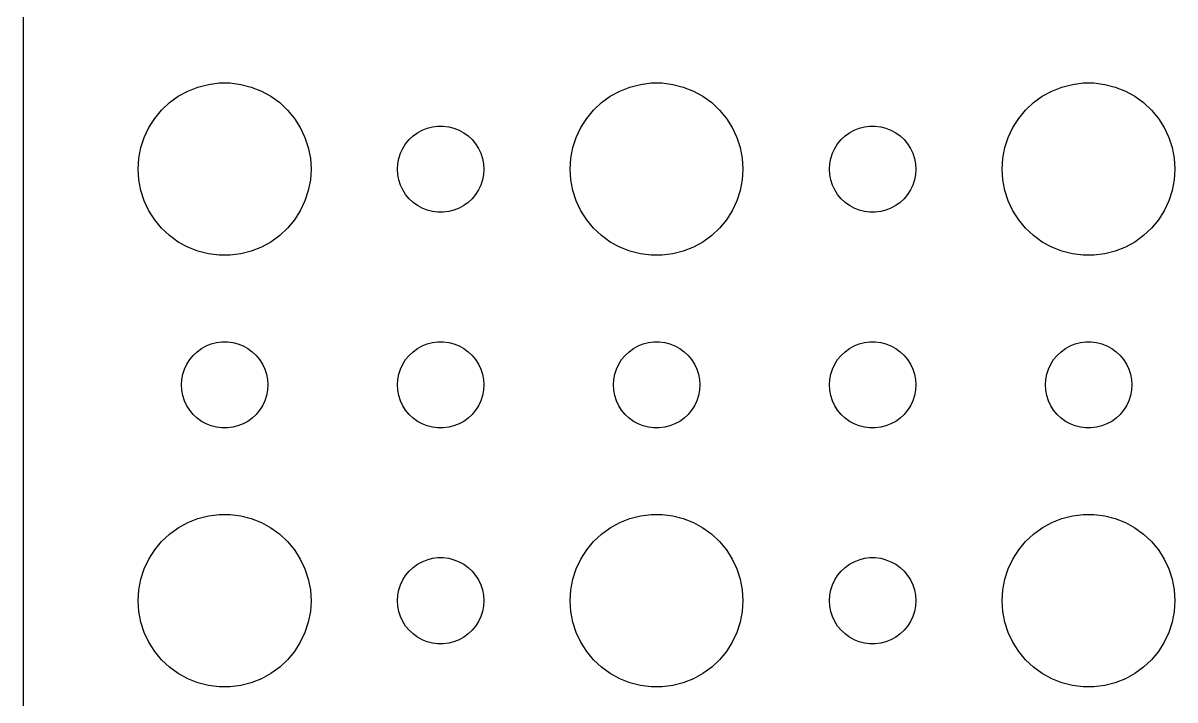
# Model space of a CAD drawing. Header units: metres. Extents: x -90 to 90, y -89 to 89.
# Drawn here: x -89.5 to -49.5, y 19.05 to 42.58 of the extents above; entities that cross this region are included whole.
import ezdxf

# ---------------------------------------------------------------- set-up
doc = ezdxf.new("R2010")
doc.units = ezdxf.units.M

msp = doc.modelspace()

# ---------------------------------------------------------------- linework, layer by layer
for p, q in [((-89.5, 84.5), (-89.5, -84.5)), ((-83.427, 40.3532), (-83.0621, 40.4469)), ((-83.0621, 40.4469), (-82.6884, 40.4941)), ((-82.6884, 40.4941), (-82.3116, 40.4941)), ((-82.3116, 40.4941), (-81.9379, 40.4469)), ((-81.9379, 40.4469), (-81.573, 40.3532)), ((-68.427, 40.3532), (-68.0621, 40.4469)), ((-68.0621, 40.4469), (-67.6884, 40.4941)), ((-67.6884, 40.4941), (-67.3116, 40.4941)), ((-67.3116, 40.4941), (-66.9379, 40.4469)), ((-66.9379, 40.4469), (-66.573, 40.3532)), ((-53.427, 40.3532), (-53.0621, 40.4469)), ((-53.0621, 40.4469), (-52.6884, 40.4941)), ((-52.6884, 40.4941), (-52.3116, 40.4941)), ((-52.3116, 40.4941), (-51.9379, 40.4469)), ((-51.9379, 40.4469), (-51.5729, 40.3532)), ((-84.4123, 39.8115), (-84.1075, 40.033)), ((-84.1075, 40.033), (-83.7773, 40.2145)), ((-83.7773, 40.2145), (-83.427, 40.3532)), ((-81.573, 40.3532), (-81.2227, 40.2145)), ((-81.2227, 40.2145), (-80.8925, 40.033)), ((-80.8925, 40.033), (-80.5877, 39.8115)), ((-69.4123, 39.8115), (-69.1075, 40.033)), ((-69.1075, 40.033), (-68.7773, 40.2145)), ((-68.7773, 40.2145), (-68.427, 40.3532)), ((-66.573, 40.3532), (-66.2227, 40.2145)), ((-66.2227, 40.2145), (-65.8925, 40.033)), ((-65.8925, 40.033), (-65.5877, 39.8115)), ((-54.4123, 39.8115), (-54.1075, 40.033)), ((-54.1075, 40.033), (-53.7773, 40.2145)), ((-53.7773, 40.2145), (-53.427, 40.3532)), ((-51.5729, 40.3532), (-51.2227, 40.2145)), ((-51.2227, 40.2145), (-50.8925, 40.033)), ((-50.8925, 40.033), (-50.5877, 39.8115)), ((-84.6869, 39.5536), (-84.4123, 39.8115)), ((-80.5877, 39.8115), (-80.3131, 39.5536)), ((-69.6869, 39.5536), (-69.4123, 39.8115)), ((-65.5877, 39.8115), (-65.3131, 39.5536)), ((-54.6869, 39.5536), (-54.4123, 39.8115)), ((-50.5877, 39.8115), (-50.3131, 39.5536)), ((-85.1289, 38.9453), (-84.927, 39.2634)), ((-84.927, 39.2634), (-84.6869, 39.5536)), ((-80.3131, 39.5536), (-80.073, 39.2634)), ((-80.073, 39.2634), (-79.8711, 38.9453)), ((-70.1289, 38.9453), (-69.927, 39.2634)), ((-69.927, 39.2634), (-69.6869, 39.5536)), ((-65.3131, 39.5536), (-65.073, 39.2634)), ((-65.073, 39.2634), (-64.8711, 38.9453)), ((-55.1289, 38.9453), (-54.927, 39.2634)), ((-54.927, 39.2634), (-54.6869, 39.5536)), ((-50.3131, 39.5536), (-50.0729, 39.2634)), ((-50.0729, 39.2634), (-49.8711, 38.9453)), ((-85.2893, 38.6044), (-85.1289, 38.9453)), ((-79.8711, 38.9453), (-79.7107, 38.6044)), ((-75.8037, 38.7665), (-75.6387, 38.8572)), ((-75.6387, 38.8572), (-75.4635, 38.9266)), ((-75.4635, 38.9266), (-75.2811, 38.9734)), ((-75.2811, 38.9734), (-75.0942, 38.997)), ((-75.0942, 38.997), (-74.9058, 38.997)), ((-74.9058, 38.997), (-74.7189, 38.9734)), ((-74.7189, 38.9734), (-74.5365, 38.9266)), ((-74.5365, 38.9266), (-74.3613, 38.8572)), ((-74.3613, 38.8572), (-74.1963, 38.7665)), ((-70.2893, 38.6044), (-70.1289, 38.9453)), ((-64.8711, 38.9453), (-64.7107, 38.6044)), ((-60.8037, 38.7665), (-60.6387, 38.8572)), ((-60.6387, 38.8572), (-60.4635, 38.9266)), ((-60.4635, 38.9266), (-60.2811, 38.9734)), ((-60.2811, 38.9734), (-60.0942, 38.997)), ((-60.0942, 38.997), (-59.9058, 38.997)), ((-59.9058, 38.997), (-59.7189, 38.9734)), ((-59.7189, 38.9734), (-59.5365, 38.9266)), ((-59.5365, 38.9266), (-59.3613, 38.8572)), ((-59.3613, 38.8572), (-59.1963, 38.7665)), ((-55.2893, 38.6044), (-55.1289, 38.9453)), ((-49.8711, 38.9453), (-49.7107, 38.6044)), ((-85.4057, 38.2461), (-85.2893, 38.6044)), ((-79.7107, 38.6044), (-79.5943, 38.2461)), ((-76.2135, 38.3817), (-76.0934, 38.5268)), ((-76.0934, 38.5268), (-75.9561, 38.6558)), ((-75.9561, 38.6558), (-75.8037, 38.7665)), ((-74.1963, 38.7665), (-74.0439, 38.6558)), ((-74.0439, 38.6558), (-73.9065, 38.5268)), ((-73.9065, 38.5268), (-73.7865, 38.3817)), ((-70.4057, 38.2461), (-70.2893, 38.6044)), ((-64.7107, 38.6044), (-64.5943, 38.2461)), ((-61.2135, 38.3817), (-61.0934, 38.5268)), ((-61.0934, 38.5268), (-60.9561, 38.6558)), ((-60.9561, 38.6558), (-60.8037, 38.7665)), ((-59.1963, 38.7665), (-59.0439, 38.6558)), ((-59.0439, 38.6558), (-58.9065, 38.5268)), ((-58.9065, 38.5268), (-58.7865, 38.3817)), ((-55.4057, 38.2461), (-55.2893, 38.6044)), ((-49.7107, 38.6044), (-49.5942, 38.2461)), ((-85.4763, 37.876), (-85.4057, 38.2461)), ((-79.5943, 38.2461), (-79.5237, 37.876)), ((-76.4529, 37.873), (-76.3947, 38.0522)), ((-76.3947, 38.0522), (-76.3145, 38.2226)), ((-76.3145, 38.2226), (-76.2135, 38.3817)), ((-73.7865, 38.3817), (-73.6855, 38.2226)), ((-73.6855, 38.2226), (-73.6053, 38.0522)), ((-73.6053, 38.0522), (-73.5471, 37.873)), ((-70.4763, 37.876), (-70.4057, 38.2461)), ((-64.5943, 38.2461), (-64.5237, 37.876)), ((-61.4529, 37.873), (-61.3947, 38.0522)), ((-61.3947, 38.0522), (-61.3145, 38.2226)), ((-61.3145, 38.2226), (-61.2135, 38.3817)), ((-58.7865, 38.3817), (-58.6855, 38.2226)), ((-58.6855, 38.2226), (-58.6053, 38.0522)), ((-58.6053, 38.0522), (-58.5471, 37.873)), ((-55.4763, 37.876), (-55.4057, 38.2461)), ((-49.5942, 38.2461), (-49.5237, 37.876)), ((-85.5, 37.5), (-85.4763, 37.876)), ((-79.5237, 37.876), (-79.5, 37.5)), ((-76.5, 37.5), (-76.4882, 37.688)), ((-76.4882, 37.688), (-76.4529, 37.873)), ((-73.5471, 37.873), (-73.5118, 37.688)), ((-73.5118, 37.688), (-73.5, 37.5)), ((-70.5, 37.5), (-70.4763, 37.876)), ((-64.5237, 37.876), (-64.5, 37.5)), ((-61.5, 37.5), (-61.4882, 37.688)), ((-61.4882, 37.688), (-61.4529, 37.873)), ((-58.5471, 37.873), (-58.5118, 37.688)), ((-58.5118, 37.688), (-58.5, 37.5)), ((-55.5, 37.5), (-55.4763, 37.876)), ((-49.5237, 37.876), (-49.5, 37.5)), ((-85.4763, 37.124), (-85.5, 37.5)), ((-79.5, 37.5), (-79.5237, 37.124)), ((-76.4882, 37.312), (-76.5, 37.5)), ((-76.4529, 37.127), (-76.4882, 37.312)), ((-73.5118, 37.312), (-73.5471, 37.127)), ((-73.5, 37.5), (-73.5118, 37.312)), ((-70.4763, 37.124), (-70.5, 37.5)), ((-64.5, 37.5), (-64.5237, 37.124)), ((-61.4882, 37.312), (-61.5, 37.5)), ((-61.4529, 37.127), (-61.4882, 37.312)), ((-58.5118, 37.312), (-58.5471, 37.127)), ((-58.5, 37.5), (-58.5118, 37.312)), ((-55.4763, 37.124), (-55.5, 37.5)), ((-49.5, 37.5), (-49.5237, 37.124)), ((-85.4057, 36.7539), (-85.4763, 37.124)), ((-79.5237, 37.124), (-79.5943, 36.7539)), ((-76.3947, 36.9478), (-76.4529, 37.127)), ((-76.3145, 36.7774), (-76.3947, 36.9478)), ((-73.6053, 36.9478), (-73.6855, 36.7774)), ((-73.5471, 37.127), (-73.6053, 36.9478)), ((-70.4057, 36.7539), (-70.4763, 37.124)), ((-64.5237, 37.124), (-64.5943, 36.7539)), ((-61.3947, 36.9478), (-61.4529, 37.127)), ((-61.3145, 36.7774), (-61.3947, 36.9478)), ((-58.6053, 36.9478), (-58.6855, 36.7774)), ((-58.5471, 37.127), (-58.6053, 36.9478)), ((-55.4057, 36.7539), (-55.4763, 37.124)), ((-49.5237, 37.124), (-49.5942, 36.7539)), ((-85.2893, 36.3956), (-85.4057, 36.7539)), ((-79.5943, 36.7539), (-79.7107, 36.3956)), ((-76.2135, 36.6183), (-76.3145, 36.7774)), ((-76.0934, 36.4732), (-76.2135, 36.6183)), ((-75.9561, 36.3442), (-76.0934, 36.4732)), ((-73.9065, 36.4732), (-74.0439, 36.3442)), ((-73.7865, 36.6183), (-73.9065, 36.4732)), ((-73.6855, 36.7774), (-73.7865, 36.6183)), ((-70.2893, 36.3956), (-70.4057, 36.7539)), ((-64.5943, 36.7539), (-64.7107, 36.3956)), ((-61.2135, 36.6183), (-61.3145, 36.7774)), ((-61.0934, 36.4732), (-61.2135, 36.6183)), ((-60.9561, 36.3442), (-61.0934, 36.4732)), ((-58.9065, 36.4732), (-59.0439, 36.3442)), ((-58.7865, 36.6183), (-58.9065, 36.4732)), ((-58.6855, 36.7774), (-58.7865, 36.6183)), ((-55.2893, 36.3956), (-55.4057, 36.7539)), ((-49.5942, 36.7539), (-49.7107, 36.3956)), ((-85.1289, 36.0547), (-85.2893, 36.3956)), ((-84.927, 35.7366), (-85.1289, 36.0547)), ((-79.8711, 36.0547), (-80.073, 35.7366)), ((-79.7107, 36.3956), (-79.8711, 36.0547)), ((-75.8037, 36.2335), (-75.9561, 36.3442)), ((-75.6387, 36.1428), (-75.8037, 36.2335)), ((-75.4635, 36.0734), (-75.6387, 36.1428)), ((-75.2811, 36.0266), (-75.4635, 36.0734)), ((-75.0942, 36.003), (-75.2811, 36.0266)), ((-74.9058, 36.003), (-75.0942, 36.003)), ((-74.7189, 36.0266), (-74.9058, 36.003)), ((-74.5365, 36.0734), (-74.7189, 36.0266)), ((-74.3613, 36.1428), (-74.5365, 36.0734)), ((-74.1963, 36.2335), (-74.3613, 36.1428)), ((-74.0439, 36.3442), (-74.1963, 36.2335)), ((-70.1289, 36.0547), (-70.2893, 36.3956)), ((-69.927, 35.7366), (-70.1289, 36.0547)), ((-64.8711, 36.0547), (-65.073, 35.7366)), ((-64.7107, 36.3956), (-64.8711, 36.0547)), ((-60.8037, 36.2335), (-60.9561, 36.3442)), ((-60.6387, 36.1428), (-60.8037, 36.2335)), ((-60.4635, 36.0734), (-60.6387, 36.1428)), ((-60.2811, 36.0266), (-60.4635, 36.0734)), ((-60.0942, 36.003), (-60.2811, 36.0266)), ((-59.9058, 36.003), (-60.0942, 36.003)), ((-59.7189, 36.0266), (-59.9058, 36.003)), ((-59.5365, 36.0734), (-59.7189, 36.0266)), ((-59.3613, 36.1428), (-59.5365, 36.0734)), ((-59.1963, 36.2335), (-59.3613, 36.1428)), ((-59.0439, 36.3442), (-59.1963, 36.2335)), ((-55.1289, 36.0547), (-55.2893, 36.3956)), ((-54.927, 35.7366), (-55.1289, 36.0547)), ((-49.8711, 36.0547), (-50.0729, 35.7366)), ((-49.7107, 36.3956), (-49.8711, 36.0547)), ((-84.6869, 35.4464), (-84.927, 35.7366)), ((-80.073, 35.7366), (-80.3131, 35.4464)), ((-69.6869, 35.4464), (-69.927, 35.7366)), ((-65.073, 35.7366), (-65.3131, 35.4464)), ((-54.6869, 35.4464), (-54.927, 35.7366)), ((-50.0729, 35.7366), (-50.3131, 35.4464)), ((-84.4123, 35.1885), (-84.6869, 35.4464)), ((-80.3131, 35.4464), (-80.5877, 35.1885)), ((-69.4123, 35.1885), (-69.6869, 35.4464)), ((-65.3131, 35.4464), (-65.5877, 35.1885)), ((-54.4123, 35.1885), (-54.6869, 35.4464)), ((-50.3131, 35.4464), (-50.5877, 35.1885)), ((-84.1075, 34.967), (-84.4123, 35.1885)), ((-83.7773, 34.7855), (-84.1075, 34.967)), ((-80.8925, 34.967), (-81.2227, 34.7855)), ((-80.5877, 35.1885), (-80.8925, 34.967)), ((-69.1075, 34.967), (-69.4123, 35.1885)), ((-68.7773, 34.7855), (-69.1075, 34.967)), ((-65.8925, 34.967), (-66.2227, 34.7855)), ((-65.5877, 35.1885), (-65.8925, 34.967)), ((-54.1075, 34.967), (-54.4123, 35.1885)), ((-53.7773, 34.7855), (-54.1075, 34.967)), ((-50.8925, 34.967), (-51.2227, 34.7855)), ((-50.5877, 35.1885), (-50.8925, 34.967)), ((-83.427, 34.6468), (-83.7773, 34.7855)), ((-83.0621, 34.5531), (-83.427, 34.6468)), ((-82.6884, 34.5059), (-83.0621, 34.5531)), ((-82.3116, 34.5059), (-82.6884, 34.5059)), ((-81.9379, 34.5531), (-82.3116, 34.5059)), ((-81.573, 34.6468), (-81.9379, 34.5531)), ((-81.2227, 34.7855), (-81.573, 34.6468)), ((-68.427, 34.6468), (-68.7773, 34.7855)), ((-68.0621, 34.5531), (-68.427, 34.6468)), ((-67.6884, 34.5059), (-68.0621, 34.5531)), ((-67.3116, 34.5059), (-67.6884, 34.5059)), ((-66.9379, 34.5531), (-67.3116, 34.5059)), ((-66.573, 34.6468), (-66.9379, 34.5531)), ((-66.2227, 34.7855), (-66.573, 34.6468)), ((-53.427, 34.6468), (-53.7773, 34.7855)), ((-53.0621, 34.5531), (-53.427, 34.6468)), ((-52.6884, 34.5059), (-53.0621, 34.5531)), ((-52.3116, 34.5059), (-52.6884, 34.5059)), ((-51.9379, 34.5531), (-52.3116, 34.5059)), ((-51.5729, 34.6468), (-51.9379, 34.5531)), ((-51.2227, 34.7855), (-51.5729, 34.6468)), ((-83.4561, 31.1558), (-83.3037, 31.2665)), ((-83.3037, 31.2665), (-83.1387, 31.3572)), ((-83.1387, 31.3572), (-82.9635, 31.4266)), ((-82.9635, 31.4266), (-82.7811, 31.4734)), ((-82.7811, 31.4734), (-82.5942, 31.497)), ((-82.5942, 31.497), (-82.4058, 31.497)), ((-82.4058, 31.497), (-82.2189, 31.4734)), ((-82.2189, 31.4734), (-82.0365, 31.4266)), ((-82.0365, 31.4266), (-81.8613, 31.3572)), ((-81.8613, 31.3572), (-81.6963, 31.2665)), ((-81.6963, 31.2665), (-81.5439, 31.1558)), ((-75.9561, 31.1558), (-75.8037, 31.2665)), ((-75.8037, 31.2665), (-75.6387, 31.3572)), ((-75.6387, 31.3572), (-75.4635, 31.4266)), ((-75.4635, 31.4266), (-75.2811, 31.4734)), ((-75.2811, 31.4734), (-75.0942, 31.497)), ((-75.0942, 31.497), (-74.9058, 31.497)), ((-74.9058, 31.497), (-74.7189, 31.4734)), ((-74.7189, 31.4734), (-74.5365, 31.4266)), ((-74.5365, 31.4266), (-74.3613, 31.3572)), ((-74.3613, 31.3572), (-74.1963, 31.2665)), ((-74.1963, 31.2665), (-74.0439, 31.1558)), ((-68.4561, 31.1558), (-68.3037, 31.2665)), ((-68.3037, 31.2665), (-68.1387, 31.3572)), ((-68.1387, 31.3572), (-67.9635, 31.4266)), ((-67.9635, 31.4266), (-67.7811, 31.4734)), ((-67.7811, 31.4734), (-67.5942, 31.497)), ((-67.5942, 31.497), (-67.4058, 31.497)), ((-67.4058, 31.497), (-67.2189, 31.4734)), ((-67.2189, 31.4734), (-67.0365, 31.4266)), ((-67.0365, 31.4266), (-66.8613, 31.3572)), ((-66.8613, 31.3572), (-66.6963, 31.2665)), ((-66.6963, 31.2665), (-66.5439, 31.1558)), ((-60.9561, 31.1558), (-60.8037, 31.2665)), ((-60.8037, 31.2665), (-60.6387, 31.3572)), ((-60.6387, 31.3572), (-60.4635, 31.4266)), ((-60.4635, 31.4266), (-60.2811, 31.4734)), ((-60.2811, 31.4734), (-60.0942, 31.497)), ((-60.0942, 31.497), (-59.9058, 31.497)), ((-59.9058, 31.497), (-59.7189, 31.4734)), ((-59.7189, 31.4734), (-59.5365, 31.4266)), ((-59.5365, 31.4266), (-59.3613, 31.3572)), ((-59.3613, 31.3572), (-59.1963, 31.2665)), ((-59.1963, 31.2665), (-59.0439, 31.1558)), ((-53.4561, 31.1558), (-53.3037, 31.2665)), ((-53.3037, 31.2665), (-53.1387, 31.3572)), ((-53.1387, 31.3572), (-52.9635, 31.4266)), ((-52.9635, 31.4266), (-52.7811, 31.4734)), ((-52.7811, 31.4734), (-52.5942, 31.497)), ((-52.5942, 31.497), (-52.4058, 31.497)), ((-52.4058, 31.497), (-52.2189, 31.4734)), ((-52.2189, 31.4734), (-52.0365, 31.4266)), ((-52.0365, 31.4266), (-51.8613, 31.3572)), ((-51.8613, 31.3572), (-51.6963, 31.2665)), ((-51.6963, 31.2665), (-51.5439, 31.1558)), ((-83.8145, 30.7226), (-83.7135, 30.8817)), ((-83.7135, 30.8817), (-83.5934, 31.0268)), ((-83.5934, 31.0268), (-83.4561, 31.1558)), ((-81.5439, 31.1558), (-81.4065, 31.0268)), ((-81.4065, 31.0268), (-81.2865, 30.8817)), ((-81.2865, 30.8817), (-81.1855, 30.7226)), ((-76.3145, 30.7226), (-76.2135, 30.8817)), ((-76.2135, 30.8817), (-76.0934, 31.0268)), ((-76.0934, 31.0268), (-75.9561, 31.1558)), ((-74.0439, 31.1558), (-73.9065, 31.0268)), ((-73.9065, 31.0268), (-73.7865, 30.8817)), ((-73.7865, 30.8817), (-73.6855, 30.7226)), ((-68.8145, 30.7226), (-68.7135, 30.8817)), ((-68.7135, 30.8817), (-68.5934, 31.0268)), ((-68.5934, 31.0268), (-68.4561, 31.1558)), ((-66.5439, 31.1558), (-66.4065, 31.0268)), ((-66.4065, 31.0268), (-66.2865, 30.8817)), ((-66.2865, 30.8817), (-66.1855, 30.7226)), ((-61.3145, 30.7226), (-61.2135, 30.8817)), ((-61.2135, 30.8817), (-61.0934, 31.0268)), ((-61.0934, 31.0268), (-60.9561, 31.1558)), ((-59.0439, 31.1558), (-58.9065, 31.0268)), ((-58.9065, 31.0268), (-58.7865, 30.8817)), ((-58.7865, 30.8817), (-58.6855, 30.7226)), ((-53.8145, 30.7226), (-53.7135, 30.8817)), ((-53.7135, 30.8817), (-53.5934, 31.0268)), ((-53.5934, 31.0268), (-53.4561, 31.1558)), ((-51.5439, 31.1558), (-51.4065, 31.0268)), ((-51.4065, 31.0268), (-51.2865, 30.8817)), ((-51.2865, 30.8817), (-51.1855, 30.7226)), ((-83.9529, 30.373), (-83.8947, 30.5522)), ((-83.8947, 30.5522), (-83.8145, 30.7226)), ((-81.1855, 30.7226), (-81.1053, 30.5522)), ((-81.1053, 30.5522), (-81.0471, 30.373)), ((-76.4529, 30.373), (-76.3947, 30.5522)), ((-76.3947, 30.5522), (-76.3145, 30.7226)), ((-73.6855, 30.7226), (-73.6053, 30.5522)), ((-73.6053, 30.5522), (-73.5471, 30.373)), ((-68.9529, 30.373), (-68.8947, 30.5522)), ((-68.8947, 30.5522), (-68.8145, 30.7226)), ((-66.1855, 30.7226), (-66.1053, 30.5522)), ((-66.1053, 30.5522), (-66.0471, 30.373)), ((-61.4529, 30.373), (-61.3947, 30.5522)), ((-61.3947, 30.5522), (-61.3145, 30.7226)), ((-58.6855, 30.7226), (-58.6053, 30.5522)), ((-58.6053, 30.5522), (-58.5471, 30.373)), ((-53.9529, 30.373), (-53.8947, 30.5522)), ((-53.8947, 30.5522), (-53.8145, 30.7226)), ((-51.1855, 30.7226), (-51.1053, 30.5522)), ((-51.1053, 30.5522), (-51.0471, 30.373)), ((-84, 30), (-83.9882, 30.188)), ((-83.9882, 29.812), (-84, 30)), ((-83.9882, 30.188), (-83.9529, 30.373)), ((-81.0471, 30.373), (-81.0118, 30.188)), ((-81.0118, 30.188), (-81, 30)), ((-81, 30), (-81.0118, 29.812)), ((-76.5, 30), (-76.4882, 30.188)), ((-76.4882, 29.812), (-76.5, 30)), ((-76.4882, 30.188), (-76.4529, 30.373)), ((-73.5471, 30.373), (-73.5118, 30.188)), ((-73.5118, 30.188), (-73.5, 30)), ((-73.5, 30), (-73.5118, 29.812)), ((-69, 30), (-68.9882, 30.188)), ((-68.9882, 29.812), (-69, 30)), ((-68.9882, 30.188), (-68.9529, 30.373)), ((-66.0471, 30.373), (-66.0118, 30.188)), ((-66.0118, 30.188), (-66, 30)), ((-66, 30), (-66.0118, 29.812)), ((-61.5, 30), (-61.4882, 30.188)), ((-61.4882, 29.812), (-61.5, 30)), ((-61.4882, 30.188), (-61.4529, 30.373)), ((-58.5471, 30.373), (-58.5118, 30.188)), ((-58.5118, 30.188), (-58.5, 30)), ((-58.5, 30), (-58.5118, 29.812)), ((-54, 30), (-53.9882, 30.188)), ((-53.9882, 29.812), (-54, 30)), ((-53.9882, 30.188), (-53.9529, 30.373)), ((-51.0471, 30.373), (-51.0118, 30.188)), ((-51.0118, 30.188), (-51, 30)), ((-51, 30), (-51.0118, 29.812)), ((-83.9529, 29.627), (-83.9882, 29.812)), ((-83.8947, 29.4478), (-83.9529, 29.627)), ((-81.0471, 29.627), (-81.1053, 29.4478)), ((-81.0118, 29.812), (-81.0471, 29.627)), ((-76.4529, 29.627), (-76.4882, 29.812)), ((-76.3947, 29.4478), (-76.4529, 29.627)), ((-73.5471, 29.627), (-73.6053, 29.4478)), ((-73.5118, 29.812), (-73.5471, 29.627)), ((-68.9529, 29.627), (-68.9882, 29.812)), ((-68.8947, 29.4478), (-68.9529, 29.627)), ((-66.0471, 29.627), (-66.1053, 29.4478)), ((-66.0118, 29.812), (-66.0471, 29.627)), ((-61.4529, 29.627), (-61.4882, 29.812)), ((-61.3947, 29.4478), (-61.4529, 29.627)), ((-58.5471, 29.627), (-58.6053, 29.4478)), ((-58.5118, 29.812), (-58.5471, 29.627)), ((-53.9529, 29.627), (-53.9882, 29.812)), ((-53.8947, 29.4478), (-53.9529, 29.627)), ((-51.0471, 29.627), (-51.1053, 29.4478)), ((-51.0118, 29.812), (-51.0471, 29.627)), ((-83.8145, 29.2774), (-83.8947, 29.4478)), ((-83.7135, 29.1183), (-83.8145, 29.2774)), ((-81.1855, 29.2774), (-81.2865, 29.1183)), ((-81.1053, 29.4478), (-81.1855, 29.2774)), ((-76.3145, 29.2774), (-76.3947, 29.4478)), ((-76.2135, 29.1183), (-76.3145, 29.2774)), ((-73.6855, 29.2774), (-73.7865, 29.1183)), ((-73.6053, 29.4478), (-73.6855, 29.2774)), ((-68.8145, 29.2774), (-68.8947, 29.4478)), ((-68.7135, 29.1183), (-68.8145, 29.2774)), ((-66.1855, 29.2774), (-66.2865, 29.1183)), ((-66.1053, 29.4478), (-66.1855, 29.2774)), ((-61.3145, 29.2774), (-61.3947, 29.4478)), ((-61.2135, 29.1183), (-61.3145, 29.2774)), ((-58.6855, 29.2774), (-58.7865, 29.1183)), ((-58.6053, 29.4478), (-58.6855, 29.2774)), ((-53.8145, 29.2774), (-53.8947, 29.4478)), ((-53.7135, 29.1183), (-53.8145, 29.2774)), ((-51.1855, 29.2774), (-51.2865, 29.1183)), ((-51.1053, 29.4478), (-51.1855, 29.2774)), ((-83.5934, 28.9732), (-83.7135, 29.1183)), ((-83.4561, 28.8442), (-83.5934, 28.9732)), ((-83.3037, 28.7335), (-83.4561, 28.8442)), ((-81.5439, 28.8442), (-81.6963, 28.7335)), ((-81.4065, 28.9732), (-81.5439, 28.8442)), ((-81.2865, 29.1183), (-81.4065, 28.9732)), ((-76.0934, 28.9732), (-76.2135, 29.1183)), ((-75.9561, 28.8442), (-76.0934, 28.9732)), ((-75.8037, 28.7335), (-75.9561, 28.8442)), ((-74.0439, 28.8442), (-74.1963, 28.7335)), ((-73.9065, 28.9732), (-74.0439, 28.8442)), ((-73.7865, 29.1183), (-73.9065, 28.9732)), ((-68.5934, 28.9732), (-68.7135, 29.1183)), ((-68.4561, 28.8442), (-68.5934, 28.9732)), ((-68.3037, 28.7335), (-68.4561, 28.8442)), ((-66.5439, 28.8442), (-66.6963, 28.7335)), ((-66.4065, 28.9732), (-66.5439, 28.8442)), ((-66.2865, 29.1183), (-66.4065, 28.9732)), ((-61.0934, 28.9732), (-61.2135, 29.1183)), ((-60.9561, 28.8442), (-61.0934, 28.9732)), ((-60.8037, 28.7335), (-60.9561, 28.8442)), ((-59.0439, 28.8442), (-59.1963, 28.7335)), ((-58.9065, 28.9732), (-59.0439, 28.8442)), ((-58.7865, 29.1183), (-58.9065, 28.9732)), ((-53.5934, 28.9732), (-53.7135, 29.1183)), ((-53.4561, 28.8442), (-53.5934, 28.9732)), ((-53.3037, 28.7335), (-53.4561, 28.8442)), ((-51.5439, 28.8442), (-51.6963, 28.7335)), ((-51.4065, 28.9732), (-51.5439, 28.8442)), ((-51.2865, 29.1183), (-51.4065, 28.9732)), ((-83.1387, 28.6427), (-83.3037, 28.7335)), ((-82.9635, 28.5734), (-83.1387, 28.6427)), ((-82.7811, 28.5266), (-82.9635, 28.5734)), ((-82.5942, 28.503), (-82.7811, 28.5266)), ((-82.4058, 28.503), (-82.5942, 28.503)), ((-82.2189, 28.5266), (-82.4058, 28.503)), ((-82.0365, 28.5734), (-82.2189, 28.5266)), ((-81.8613, 28.6427), (-82.0365, 28.5734)), ((-81.6963, 28.7335), (-81.8613, 28.6427)), ((-75.6387, 28.6427), (-75.8037, 28.7335)), ((-75.4635, 28.5734), (-75.6387, 28.6427)), ((-75.2811, 28.5266), (-75.4635, 28.5734)), ((-75.0942, 28.503), (-75.2811, 28.5266)), ((-74.9058, 28.503), (-75.0942, 28.503)), ((-74.7189, 28.5266), (-74.9058, 28.503)), ((-74.5365, 28.5734), (-74.7189, 28.5266)), ((-74.3613, 28.6427), (-74.5365, 28.5734)), ((-74.1963, 28.7335), (-74.3613, 28.6427)), ((-68.1387, 28.6427), (-68.3037, 28.7335)), ((-67.9635, 28.5734), (-68.1387, 28.6427)), ((-67.7811, 28.5266), (-67.9635, 28.5734)), ((-67.5942, 28.503), (-67.7811, 28.5266)), ((-67.4058, 28.503), (-67.5942, 28.503)), ((-67.2189, 28.5266), (-67.4058, 28.503)), ((-67.0365, 28.5734), (-67.2189, 28.5266)), ((-66.8613, 28.6427), (-67.0365, 28.5734)), ((-66.6963, 28.7335), (-66.8613, 28.6427)), ((-60.6387, 28.6427), (-60.8037, 28.7335)), ((-60.4635, 28.5734), (-60.6387, 28.6427)), ((-60.2811, 28.5266), (-60.4635, 28.5734)), ((-60.0942, 28.503), (-60.2811, 28.5266)), ((-59.9058, 28.503), (-60.0942, 28.503)), ((-59.7189, 28.5266), (-59.9058, 28.503)), ((-59.5365, 28.5734), (-59.7189, 28.5266)), ((-59.3613, 28.6427), (-59.5365, 28.5734)), ((-59.1963, 28.7335), (-59.3613, 28.6427)), ((-53.1387, 28.6427), (-53.3037, 28.7335)), ((-52.9635, 28.5734), (-53.1387, 28.6427)), ((-52.7811, 28.5266), (-52.9635, 28.5734)), ((-52.5942, 28.503), (-52.7811, 28.5266)), ((-52.4058, 28.503), (-52.5942, 28.503)), ((-52.2189, 28.5266), (-52.4058, 28.503)), ((-52.0365, 28.5734), (-52.2189, 28.5266)), ((-51.8613, 28.6427), (-52.0365, 28.5734)), ((-51.6963, 28.7335), (-51.8613, 28.6427)), ((-84.1075, 25.033), (-83.7773, 25.2145)), ((-83.7773, 25.2145), (-83.427, 25.3532)), ((-83.427, 25.3532), (-83.0621, 25.4469)), ((-83.0621, 25.4469), (-82.6884, 25.4941)), ((-82.6884, 25.4941), (-82.3116, 25.4941)), ((-82.3116, 25.4941), (-81.9379, 25.4469)), ((-81.9379, 25.4469), (-81.573, 25.3532)), ((-81.573, 25.3532), (-81.2227, 25.2145)), ((-81.2227, 25.2145), (-80.8925, 25.033)), ((-69.1075, 25.033), (-68.7773, 25.2145)), ((-68.7773, 25.2145), (-68.427, 25.3532)), ((-68.427, 25.3532), (-68.0621, 25.4469)), ((-68.0621, 25.4469), (-67.6884, 25.4941)), ((-67.6884, 25.4941), (-67.3116, 25.4941)), ((-67.3116, 25.4941), (-66.9379, 25.4469)), ((-66.9379, 25.4469), (-66.573, 25.3532)), ((-66.573, 25.3532), (-66.2227, 25.2145)), ((-66.2227, 25.2145), (-65.8925, 25.033)), ((-54.1075, 25.033), (-53.7773, 25.2145)), ((-53.7773, 25.2145), (-53.427, 25.3532)), ((-53.427, 25.3532), (-53.0621, 25.4469)), ((-53.0621, 25.4469), (-52.6884, 25.4941)), ((-52.6884, 25.4941), (-52.3116, 25.4941)), ((-52.3116, 25.4941), (-51.9379, 25.4469)), ((-51.9379, 25.4469), (-51.5729, 25.3532)), ((-51.5729, 25.3532), (-51.2227, 25.2145)), ((-51.2227, 25.2145), (-50.8925, 25.033)), ((-84.6869, 24.5536), (-84.4123, 24.8115)), ((-84.4123, 24.8115), (-84.1075, 25.033)), ((-80.8925, 25.033), (-80.5877, 24.8115)), ((-80.5877, 24.8115), (-80.3131, 24.5536)), ((-69.6869, 24.5536), (-69.4123, 24.8115)), ((-69.4123, 24.8115), (-69.1075, 25.033)), ((-65.8925, 25.033), (-65.5877, 24.8115)), ((-65.5877, 24.8115), (-65.3131, 24.5536)), ((-54.6869, 24.5536), (-54.4123, 24.8115)), ((-54.4123, 24.8115), (-54.1075, 25.033)), ((-50.8925, 25.033), (-50.5877, 24.8115)), ((-50.5877, 24.8115), (-50.3131, 24.5536)), ((-84.927, 24.2634), (-84.6869, 24.5536)), ((-80.3131, 24.5536), (-80.073, 24.2634)), ((-69.927, 24.2634), (-69.6869, 24.5536)), ((-65.3131, 24.5536), (-65.073, 24.2634)), ((-54.927, 24.2634), (-54.6869, 24.5536)), ((-50.3131, 24.5536), (-50.0729, 24.2634)), ((-85.1289, 23.9453), (-84.927, 24.2634)), ((-80.073, 24.2634), (-79.8711, 23.9453)), ((-70.1289, 23.9453), (-69.927, 24.2634)), ((-65.073, 24.2634), (-64.8711, 23.9453)), ((-55.1289, 23.9453), (-54.927, 24.2634)), ((-50.0729, 24.2634), (-49.8711, 23.9453)), ((-85.4057, 23.2461), (-85.2893, 23.6044)), ((-85.2893, 23.6044), (-85.1289, 23.9453)), ((-79.8711, 23.9453), (-79.7107, 23.6044)), ((-79.7107, 23.6044), (-79.5943, 23.2461)), ((-76.0934, 23.5268), (-75.9561, 23.6558)), ((-75.9561, 23.6558), (-75.8037, 23.7665)), ((-75.8037, 23.7665), (-75.6387, 23.8572)), ((-75.6387, 23.8572), (-75.4635, 23.9266)), ((-75.4635, 23.9266), (-75.2811, 23.9734)), ((-75.2811, 23.9734), (-75.0942, 23.997)), ((-75.0942, 23.997), (-74.9058, 23.997)), ((-74.9058, 23.997), (-74.7189, 23.9734)), ((-74.7189, 23.9734), (-74.5365, 23.9266)), ((-74.5365, 23.9266), (-74.3613, 23.8572)), ((-74.3613, 23.8572), (-74.1963, 23.7665)), ((-74.1963, 23.7665), (-74.0439, 23.6558)), ((-74.0439, 23.6558), (-73.9065, 23.5268)), ((-70.4057, 23.2461), (-70.2893, 23.6044)), ((-70.2893, 23.6044), (-70.1289, 23.9453)), ((-64.8711, 23.9453), (-64.7107, 23.6044)), ((-64.7107, 23.6044), (-64.5943, 23.2461)), ((-61.0934, 23.5268), (-60.9561, 23.6558)), ((-60.9561, 23.6558), (-60.8037, 23.7665)), ((-60.8037, 23.7665), (-60.6387, 23.8572)), ((-60.6387, 23.8572), (-60.4635, 23.9266)), ((-60.4635, 23.9266), (-60.2811, 23.9734)), ((-60.2811, 23.9734), (-60.0942, 23.997)), ((-60.0942, 23.997), (-59.9058, 23.997)), ((-59.9058, 23.997), (-59.7189, 23.9734)), ((-59.7189, 23.9734), (-59.5365, 23.9266)), ((-59.5365, 23.9266), (-59.3613, 23.8572)), ((-59.3613, 23.8572), (-59.1963, 23.7665)), ((-59.1963, 23.7665), (-59.0439, 23.6558)), ((-59.0439, 23.6558), (-58.9065, 23.5268)), ((-55.4057, 23.2461), (-55.2893, 23.6044)), ((-55.2893, 23.6044), (-55.1289, 23.9453)), ((-49.8711, 23.9453), (-49.7107, 23.6044)), ((-49.7107, 23.6044), (-49.5942, 23.2461)), ((-85.4763, 22.876), (-85.4057, 23.2461)), ((-79.5943, 23.2461), (-79.5237, 22.876)), ((-76.3947, 23.0522), (-76.3145, 23.2226)), ((-76.3145, 23.2226), (-76.2135, 23.3817)), ((-76.2135, 23.3817), (-76.0934, 23.5268)), ((-73.9065, 23.5268), (-73.7865, 23.3817)), ((-73.7865, 23.3817), (-73.6855, 23.2226)), ((-73.6855, 23.2226), (-73.6053, 23.0522)), ((-70.4763, 22.876), (-70.4057, 23.2461)), ((-64.5943, 23.2461), (-64.5237, 22.876)), ((-61.3947, 23.0522), (-61.3145, 23.2226)), ((-61.3145, 23.2226), (-61.2135, 23.3817)), ((-61.2135, 23.3817), (-61.0934, 23.5268)), ((-58.9065, 23.5268), (-58.7865, 23.3817)), ((-58.7865, 23.3817), (-58.6855, 23.2226)), ((-58.6855, 23.2226), (-58.6053, 23.0522)), ((-55.4763, 22.876), (-55.4057, 23.2461)), ((-49.5942, 23.2461), (-49.5237, 22.876)), ((-85.5, 22.5), (-85.4763, 22.876)), ((-79.5237, 22.876), (-79.5, 22.5)), ((-76.4882, 22.688), (-76.4529, 22.873)), ((-76.4529, 22.873), (-76.3947, 23.0522)), ((-73.6053, 23.0522), (-73.5471, 22.873)), ((-73.5471, 22.873), (-73.5118, 22.688)), ((-70.5, 22.5), (-70.4763, 22.876)), ((-64.5237, 22.876), (-64.5, 22.5)), ((-61.4882, 22.688), (-61.4529, 22.873)), ((-61.4529, 22.873), (-61.3947, 23.0522)), ((-58.6053, 23.0522), (-58.5471, 22.873)), ((-58.5471, 22.873), (-58.5118, 22.688)), ((-55.5, 22.5), (-55.4763, 22.876)), ((-49.5237, 22.876), (-49.5, 22.5)), ((-85.4763, 22.124), (-85.5, 22.5)), ((-79.5, 22.5), (-79.5237, 22.124)), ((-76.5, 22.5), (-76.4882, 22.688)), ((-76.4882, 22.312), (-76.5, 22.5)), ((-73.5118, 22.688), (-73.5, 22.5)), ((-73.5, 22.5), (-73.5118, 22.312)), ((-70.4763, 22.124), (-70.5, 22.5)), ((-64.5, 22.5), (-64.5237, 22.124)), ((-61.5, 22.5), (-61.4882, 22.688)), ((-61.4882, 22.312), (-61.5, 22.5)), ((-58.5118, 22.688), (-58.5, 22.5)), ((-58.5, 22.5), (-58.5118, 22.312)), ((-55.4763, 22.124), (-55.5, 22.5)), ((-49.5, 22.5), (-49.5237, 22.124)), ((-85.4057, 21.7539), (-85.4763, 22.124)), ((-79.5237, 22.124), (-79.5943, 21.7539)), ((-76.4529, 22.127), (-76.4882, 22.312)), ((-76.3947, 21.9478), (-76.4529, 22.127)), ((-73.5471, 22.127), (-73.6053, 21.9478)), ((-73.5118, 22.312), (-73.5471, 22.127)), ((-70.4057, 21.7539), (-70.4763, 22.124)), ((-64.5237, 22.124), (-64.5943, 21.7539)), ((-61.4529, 22.127), (-61.4882, 22.312)), ((-61.3947, 21.9478), (-61.4529, 22.127)), ((-58.5471, 22.127), (-58.6053, 21.9478)), ((-58.5118, 22.312), (-58.5471, 22.127)), ((-55.4057, 21.7539), (-55.4763, 22.124)), ((-49.5237, 22.124), (-49.5942, 21.7539)), ((-85.2893, 21.3956), (-85.4057, 21.7539)), ((-79.5943, 21.7539), (-79.7107, 21.3956)), ((-76.3145, 21.7774), (-76.3947, 21.9478)), ((-76.2135, 21.6183), (-76.3145, 21.7774)), ((-76.0934, 21.4732), (-76.2135, 21.6183)), ((-73.7865, 21.6183), (-73.9065, 21.4732)), ((-73.6855, 21.7774), (-73.7865, 21.6183)), ((-73.6053, 21.9478), (-73.6855, 21.7774)), ((-70.2893, 21.3956), (-70.4057, 21.7539)), ((-64.5943, 21.7539), (-64.7107, 21.3956)), ((-61.3145, 21.7774), (-61.3947, 21.9478)), ((-61.2135, 21.6183), (-61.3145, 21.7774)), ((-61.0934, 21.4732), (-61.2135, 21.6183)), ((-58.7865, 21.6183), (-58.9065, 21.4732)), ((-58.6855, 21.7774), (-58.7865, 21.6183)), ((-58.6053, 21.9478), (-58.6855, 21.7774)), ((-55.2893, 21.3956), (-55.4057, 21.7539)), ((-49.5942, 21.7539), (-49.7107, 21.3956)), ((-85.1289, 21.0547), (-85.2893, 21.3956)), ((-79.7107, 21.3956), (-79.8711, 21.0547)), ((-75.9561, 21.3442), (-76.0934, 21.4732)), ((-75.8037, 21.2335), (-75.9561, 21.3442)), ((-75.6387, 21.1427), (-75.8037, 21.2335)), ((-74.1963, 21.2335), (-74.3613, 21.1427)), ((-74.0439, 21.3442), (-74.1963, 21.2335)), ((-73.9065, 21.4732), (-74.0439, 21.3442)), ((-70.1289, 21.0547), (-70.2893, 21.3956)), ((-64.7107, 21.3956), (-64.8711, 21.0547)), ((-60.9561, 21.3442), (-61.0934, 21.4732)), ((-60.8037, 21.2335), (-60.9561, 21.3442)), ((-60.6387, 21.1427), (-60.8037, 21.2335)), ((-59.1963, 21.2335), (-59.3613, 21.1427)), ((-59.0439, 21.3442), (-59.1963, 21.2335)), ((-58.9065, 21.4732), (-59.0439, 21.3442)), ((-55.1289, 21.0547), (-55.2893, 21.3956)), ((-49.7107, 21.3956), (-49.8711, 21.0547)), ((-84.927, 20.7366), (-85.1289, 21.0547)), ((-79.8711, 21.0547), (-80.073, 20.7366)), ((-75.4635, 21.0734), (-75.6387, 21.1427)), ((-75.2811, 21.0266), (-75.4635, 21.0734)), ((-75.0942, 21.003), (-75.2811, 21.0266)), ((-74.9058, 21.003), (-75.0942, 21.003)), ((-74.7189, 21.0266), (-74.9058, 21.003)), ((-74.5365, 21.0734), (-74.7189, 21.0266)), ((-74.3613, 21.1427), (-74.5365, 21.0734)), ((-69.927, 20.7366), (-70.1289, 21.0547)), ((-64.8711, 21.0547), (-65.073, 20.7366)), ((-60.4635, 21.0734), (-60.6387, 21.1427)), ((-60.2811, 21.0266), (-60.4635, 21.0734)), ((-60.0942, 21.003), (-60.2811, 21.0266)), ((-59.9058, 21.003), (-60.0942, 21.003)), ((-59.7189, 21.0266), (-59.9058, 21.003)), ((-59.5365, 21.0734), (-59.7189, 21.0266)), ((-59.3613, 21.1427), (-59.5365, 21.0734)), ((-54.927, 20.7366), (-55.1289, 21.0547)), ((-49.8711, 21.0547), (-50.0729, 20.7366)), ((-84.6869, 20.4464), (-84.927, 20.7366)), ((-84.4123, 20.1884), (-84.6869, 20.4464)), ((-80.3131, 20.4464), (-80.5877, 20.1884)), ((-80.073, 20.7366), (-80.3131, 20.4464)), ((-69.6869, 20.4464), (-69.927, 20.7366)), ((-69.4123, 20.1884), (-69.6869, 20.4464)), ((-65.3131, 20.4464), (-65.5877, 20.1884)), ((-65.073, 20.7366), (-65.3131, 20.4464)), ((-54.6869, 20.4464), (-54.927, 20.7366)), ((-54.4123, 20.1884), (-54.6869, 20.4464)), ((-50.3131, 20.4464), (-50.5877, 20.1884)), ((-50.0729, 20.7366), (-50.3131, 20.4464)), ((-84.1075, 19.967), (-84.4123, 20.1884)), ((-80.5877, 20.1884), (-80.8925, 19.967)), ((-69.1075, 19.967), (-69.4123, 20.1884)), ((-65.5877, 20.1884), (-65.8925, 19.967)), ((-54.1075, 19.967), (-54.4123, 20.1884)), ((-50.5877, 20.1884), (-50.8925, 19.967)), ((-83.7773, 19.7855), (-84.1075, 19.967)), ((-83.427, 19.6468), (-83.7773, 19.7855)), ((-83.0621, 19.5531), (-83.427, 19.6468)), ((-81.573, 19.6468), (-81.9379, 19.5531)), ((-81.2227, 19.7855), (-81.573, 19.6468)), ((-80.8925, 19.967), (-81.2227, 19.7855)), ((-68.7773, 19.7855), (-69.1075, 19.967)), ((-68.427, 19.6468), (-68.7773, 19.7855)), ((-68.0621, 19.5531), (-68.427, 19.6468)), ((-66.573, 19.6468), (-66.9379, 19.5531)), ((-66.2227, 19.7855), (-66.573, 19.6468)), ((-65.8925, 19.967), (-66.2227, 19.7855)), ((-53.7773, 19.7855), (-54.1075, 19.967)), ((-53.427, 19.6468), (-53.7773, 19.7855)), ((-53.0621, 19.5531), (-53.427, 19.6468)), ((-51.5729, 19.6468), (-51.9379, 19.5531)), ((-51.2227, 19.7855), (-51.5729, 19.6468)), ((-50.8925, 19.967), (-51.2227, 19.7855)), ((-82.6884, 19.5059), (-83.0621, 19.5531)), ((-82.3116, 19.5059), (-82.6884, 19.5059)), ((-81.9379, 19.5531), (-82.3116, 19.5059)), ((-67.6884, 19.5059), (-68.0621, 19.5531)), ((-67.3116, 19.5059), (-67.6884, 19.5059)), ((-66.9379, 19.5531), (-67.3116, 19.5059)), ((-52.6884, 19.5059), (-53.0621, 19.5531)), ((-52.3116, 19.5059), (-52.6884, 19.5059)), ((-51.9379, 19.5531), (-52.3116, 19.5059))]:
    msp.add_line(p, q)

doc.saveas('drawing.dxf')
